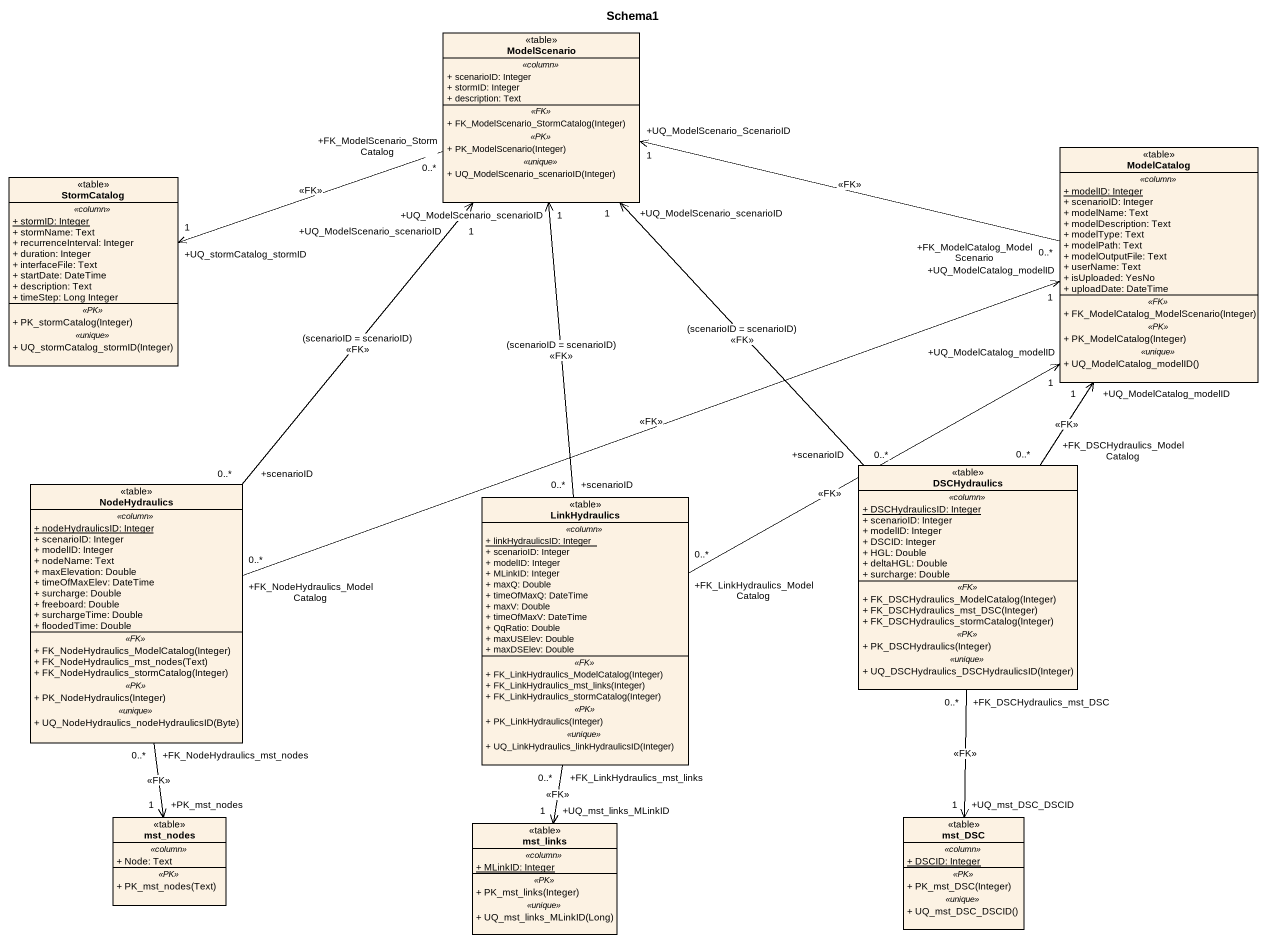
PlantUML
@startuml
title Schema1
hide circle
hide empty members
skinparam classAttributeIconSize 0
class ModelScenario <<table>> {
  .. <<column>> ..
  + scenarioID: Integer
  + stormID: Integer
  + description: Text
  .. <<FK>> ..
  + FK_ModelScenario_StormCatalog(Integer)
  .. <<PK>> ..
  + PK_ModelScenario(Integer)
  .. <<unique>> ..
  + UQ_ModelScenario_scenarioID(Integer)
}
class ModelCatalog <<table>> {
  .. <<column>> ..
  {static} + modelID: Integer
  + scenarioID: Integer
  + modelName: Text
  + modelDescription: Text
  + modelType: Text
  + modelPath: Text
  + modelOutputFile: Text
  + userName: Text
  + isUploaded: YesNo
  + uploadDate: DateTime
  .. <<FK>> ..
  + FK_ModelCatalog_ModelScenario(Integer)
  .. <<PK>> ..
  + PK_ModelCatalog(Integer)
  .. <<unique>> ..
  + UQ_ModelCatalog_modelID()
}
class StormCatalog <<table>> {
  .. <<column>> ..
  {static} + stormID: Integer
  + stormName: Text
  + recurrenceInterval: Integer
  + duration: Integer
  + interfaceFile: Text
  + startDate: DateTime
  + description: Text
  + timeStep: Long Integer
  .. <<PK>> ..
  + PK_stormCatalog(Integer)
  .. <<unique>> ..
  + UQ_stormCatalog_stormID(Integer)
}
class DSCHydraulics <<table>> {
  .. <<column>> ..
  {static} + DSCHydraulicsID: Integer
  + scenarioID: Integer
  + modelID: Integer
  + DSCID: Integer
  + HGL: Double
  + deltaHGL: Double
  + surcharge: Double
  .. <<FK>> ..
  + FK_DSCHydraulics_ModelCatalog(Integer)
  + FK_DSCHydraulics_mst_DSC(Integer)
  + FK_DSCHydraulics_stormCatalog(Integer)
  .. <<PK>> ..
  + PK_DSCHydraulics(Integer)
  .. <<unique>> ..
  + UQ_DSCHydraulics_DSCHydraulicsID(Integer)
}
class NodeHydraulics <<table>> {
  .. <<column>> ..
  {static} + nodeHydraulicsID: Integer
  + scenarioID: Integer
  + modelID: Integer
  + nodeName: Text
  + maxElevation: Double
  + timeOfMaxElev: DateTime
  + surcharge: Double
  + freeboard: Double
  + surchargeTime: Double
  + floodedTime: Double
  .. <<FK>> ..
  + FK_NodeHydraulics_ModelCatalog(Integer)
  + FK_NodeHydraulics_mst_nodes(Text)
  + FK_NodeHydraulics_stormCatalog(Integer)
  .. <<PK>> ..
  + PK_NodeHydraulics(Integer)
  .. <<unique>> ..
  + UQ_NodeHydraulics_nodeHydraulicsID(Byte)
}
class LinkHydraulics <<table>> {
  .. <<column>> ..
  {static} + linkHydraulicsID: Integer
  + scenarioID: Integer
  + modelID: Integer
  + MLinkID: Integer
  + maxQ: Double
  + timeOfMaxQ: DateTime
  + maxV: Double
  + timeOfMaxV: DateTime
  + QqRatio: Double
  + maxUSElev: Double
  + maxDSElev: Double
  .. <<FK>> ..
  + FK_LinkHydraulics_ModelCatalog(Integer)
  + FK_LinkHydraulics_mst_links(Integer)
  + FK_LinkHydraulics_stormCatalog(Integer)
  .. <<PK>> ..
  + PK_LinkHydraulics(Integer)
  .. <<unique>> ..
  + UQ_LinkHydraulics_linkHydraulicsID(Integer)
}
class mst_nodes <<table>> {
  .. <<column>> ..
  + Node: Text
  .. <<PK>> ..
  + PK_mst_nodes(Text)
}
class mst_links <<table>> {
  .. <<column>> ..
  {static} + MLinkID: Integer
  .. <<PK>> ..
  + PK_mst_links(Integer)
  .. <<unique>> ..
  + UQ_mst_links_MLinkID(Long)
}
class mst_DSC <<table>> {
  .. <<column>> ..
  {static} + DSCID: Integer
  .. <<PK>> ..
  + PK_mst_DSC(Integer)
  .. <<unique>> ..
  + UQ_mst_DSC_DSCID()
}
ModelScenario "+FK_ModelScenario_StormCatalog\n0..*" -left-> "+UQ_stormCatalog_stormID\n1" StormCatalog : <<FK>>
ModelCatalog "+FK_ModelCatalog_ModelScenario\n0..*" -left-> "+UQ_ModelScenario_ScenarioID\n1" ModelScenario : <<FK>>
DSCHydraulics "+scenarioID\n0..*" -up-> "+UQ_ModelScenario_scenarioID\n1" ModelScenario : (scenarioID = scenarioID)\n<<FK>>
DSCHydraulics "+FK_DSCHydraulics_ModelCatalog\n0..*" -up-> "+UQ_ModelCatalog_modelID\n1" ModelCatalog : <<FK>>
DSCHydraulics "+FK_DSCHydraulics_mst_DSC\n0..*" --> "+UQ_mst_DSC_DSCID\n1" mst_DSC : <<FK>>
NodeHydraulics "+scenarioID\n0..*" -up-> "+UQ_ModelScenario_scenarioID\n1" ModelScenario : (scenarioID = scenarioID)\n<<FK>>
NodeHydraulics "+FK_NodeHydraulics_ModelCatalog\n0..*" -right-> "+UQ_ModelCatalog_modelID\n1" ModelCatalog : <<FK>>
NodeHydraulics "+FK_NodeHydraulics_mst_nodes\n0..*" --> "+PK_mst_nodes\n1" mst_nodes : <<FK>>
LinkHydraulics "+scenarioID\n0..*" -up-> "+UQ_ModelScenario_scenarioID\n1" ModelScenario : (scenarioID = scenarioID)\n<<FK>>
LinkHydraulics "+FK_LinkHydraulics_ModelCatalog\n0..*" -up-> "+UQ_ModelCatalog_modelID\n1" ModelCatalog : <<FK>>
LinkHydraulics "+FK_LinkHydraulics_mst_links\n0..*" --> "+UQ_mst_links_MLinkID\n1" mst_links : <<FK>>
@enduml
